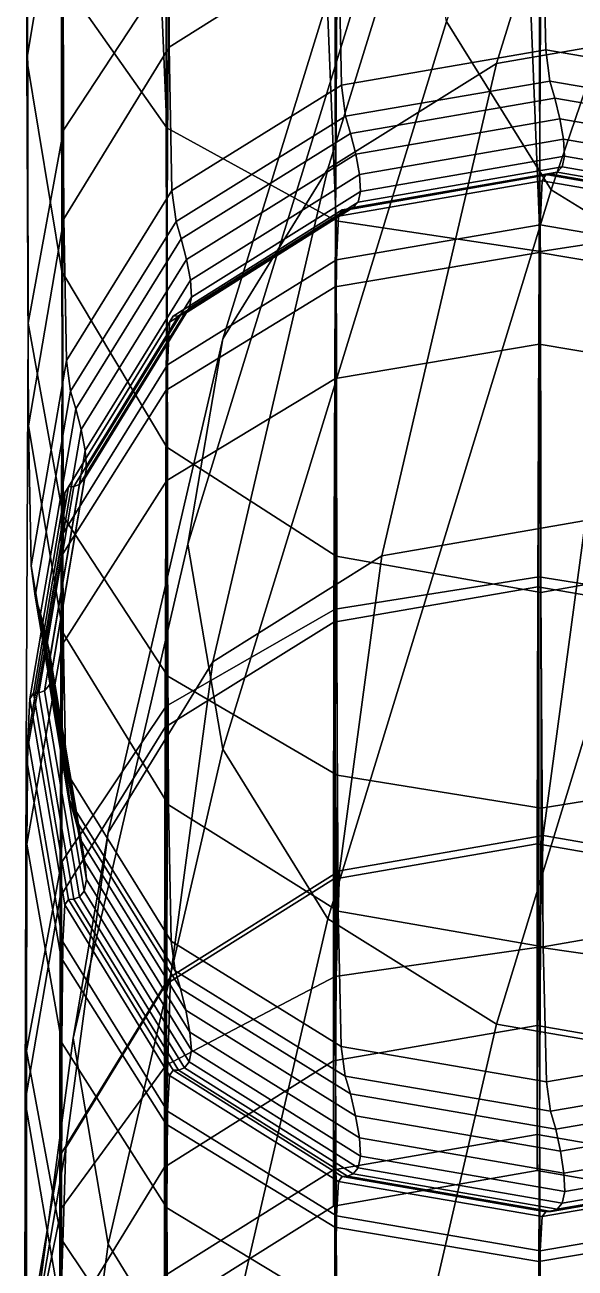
# Model space of a CAD drawing. Extents: x -69847 to 69397, y -182924 to 65597.
# Drawn here: x -3259 to -887, y -76799 to -71442 of the extents above; entities that cross this region are included whole.
import ezdxf

# ---------------------------------------------------------------- set-up
doc = ezdxf.new("R2010")
doc.units = 0

msp = doc.modelspace()

# ---------------------------------------------------------------- linework, layer by layer
for points in [[(-1441.764893, -71427.109375, 119256.921875), (-989.914063, -72152.390625, 118618.765625), (494.460938, -67802.109375, 112458.914063), (42.610107, -67086.664063, 113189.882813)], [(-3254.799805, -68533.96875, 76645.570313), (-3250.590332, -71591.40625, 72822.054688), (-3098.909668, -70678.296875, 72239.609375), (-3103.620117, -67582.210938, 75961.640625)], [(-989.914063, -72152.390625, 118618.765625), (-261.932129, -72601.085938, 118222.460938), (1222.442871, -68243.382813, 112004.820313), (494.460938, -67802.109375, 112458.914063)], [(-1225.473877, -71607.773438, 127534.390625), (-261.932129, -68495.617188, 121830.796875), (616.666748, -68344.921875, 121962.734375), (-346.875, -71456.125, 127640.4375)], [(-1953.455566, -72062.351563, 127216.195313), (-989.91394, -68946.835938, 121434.84375), (-261.932129, -68495.617188, 121830.796875), (-1225.473877, -71607.773438, 127534.390625)], [(-3104.334473, -69485.71875, 77329.632813), (-3100.260742, -72504.515625, 73404.726563), (-3250.590332, -71591.40625, 72822.054688), (-3254.799805, -68533.96875, 76645.570313)], [(-3213.492676, -68564.5625, 188011.1875), (-2761.303711, -69146.890625, 188692.46875), (-2647.480225, -71885.851563, 183698.890625), (-3099.747559, -71241.242188, 183040.453125)], [(-1953.455566, -72062.351563, 127216.195313), (-2405.306641, -72794.679688, 126703.539063), (-1441.764893, -69673.679688, 120796.90625), (-989.91394, -68946.835938, 121434.84375)], [(-2643.48877, -69037.757813, 180792.671875), (-3097.162109, -69683.6875, 181451.125), (-3092.816406, -71895.007813, 176095.953125), (-2639.977539, -71205.648438, 175496.15625)], [(-1917.406494, -72285.289063, 184107.578125), (-2647.480225, -71885.851563, 183698.890625), (-2761.303711, -69146.890625, 188692.46875), (-2030.616455, -69505.242188, 189115.328125)], [(-2645.702148, -69921.726563, 71757.257813), (-2637.285645, -71537.734375, 68537.460938), (-1907.371094, -71078.742188, 68313.328125), (-1916.449463, -69452.125, 71458.203125)], [(-2651.96875, -70274.3125, 77896.554688), (-2647.436279, -73261.09375, 73887.765625), (-3100.260742, -72504.515625, 73404.726563), (-3104.334473, -69485.71875, 77329.632813)], [(-1035.699829, -72417.492188, 184243.796875), (-1917.406494, -72285.289063, 184107.578125), (-2030.616455, -69505.242188, 189115.328125), (-1147.865967, -69620.3125, 189256.28125)], [(-153.887451, -72282.695313, 184107.578125), (-1035.699829, -72417.492188, 184243.796875), (-1147.865967, -69620.3125, 189256.28125), (-264.954834, -69493.132813, 189115.328125)], [(-3097.162109, -69683.6875, 181451.125), (-3249.444824, -70462.6875, 182245.78125), (-3244.322754, -72726.835938, 176819.828125), (-3092.816406, -71895.007813, 176095.953125)], [(-2405.306641, -72794.679688, 126703.539063), (-2555.923584, -73678.421875, 126084.804688), (-1592.381836, -70550.65625, 120026.953125), (-1441.764893, -69673.679688, 120796.90625)], [(-3098.909668, -70678.296875, 72239.609375), (-3091.199219, -72277.21875, 68899.382813), (-2637.285645, -71537.734375, 68537.460938), (-2645.702148, -69921.726563, 71757.257813)], [(-1916.971436, -73730.695313, 74187.914063), (-2647.436279, -73261.09375, 73887.765625), (-2651.96875, -70274.3125, 77896.554688), (-1922.673584, -70763.78125, 78248.617188)], [(-3249.444824, -70462.6875, 182245.78125), (-3099.747559, -71241.242188, 183040.453125), (-3094.183838, -73558.546875, 177543.71875), (-3244.322754, -72726.835938, 176819.828125)], [(-2555.923584, -73678.421875, 126084.804688), (-2405.306641, -74561.9375, 125466.039063), (-1441.764893, -71427.109375, 119256.921875), (-1592.381836, -70550.65625, 120026.953125)], [(-1031.851074, -70634.65625, 174999.78125), (-1911.155518, -70777.59375, 175123.875), (-1921.23999, -72570.484375, 169739.359375), (-1042.343506, -72422.109375, 169636.609375)], [(-152.602661, -70776.898438, 175123.875), (-1031.851074, -70634.65625, 174999.78125), (-1042.343506, -72422.109375, 169636.609375), (-163.470581, -72570.1875, 169739.34375)], [(-3250.590332, -71591.40625, 72822.054688), (-3243.434082, -73169.703125, 69336.640625), (-3091.199219, -72277.21875, 68899.382813), (-3098.909668, -70678.296875, 72239.609375)], [(-1035.070557, -73887.226563, 74288.453125), (-1916.971436, -73730.695313, 74187.914063), (-1922.673584, -70763.78125, 78248.617188), (-1042.328125, -70926.9375, 78366.226563)], [(-153.275391, -73730.695313, 74189.25), (-1035.070557, -73887.226563, 74288.453125), (-1042.328125, -70926.9375, 78366.226563), (-162.038696, -70763.78125, 78249.320313)], [(-1911.155518, -70777.59375, 175123.875), (-2639.977539, -71205.648438, 175496.15625), (-2649.576416, -73015.289063, 170047.5625), (-1921.23999, -72570.484375, 169739.359375)], [(-1907.371094, -71078.742188, 68313.328125), (-1894.357422, -71700.742188, 65027.382813), (-1013.372803, -71549.164063, 64980.378906), (-1026.904419, -70925.742188, 68239.34375)], [(-1026.904419, -70925.742188, 68239.34375), (-1013.372803, -71549.164063, 64980.378906), (-132.182983, -71700.75, 65029.945313), (-146.276978, -71078.742188, 68315.335938)], [(-2637.285645, -71537.734375, 68537.460938), (-2624.807617, -72155.5, 65171.183594), (-1894.357422, -71700.742188, 65027.382813), (-1907.371094, -71078.742188, 68313.328125)], [(-2639.977539, -71205.648438, 175496.15625), (-3092.816406, -71895.007813, 176095.953125), (-3101.844238, -73731.804688, 170544.125), (-2649.576416, -73015.289063, 170047.5625)], [(-3099.747559, -71241.242188, 183040.453125), (-2647.480225, -71885.851563, 183698.890625), (-2642.088867, -74247.546875, 178143.5), (-3094.183838, -73558.546875, 177543.71875)], [(-2405.306641, -74561.9375, 125466.039063), (-1953.455811, -75293.601563, 124953.289063), (-989.914063, -72152.390625, 118618.765625), (-1441.764893, -71427.109375, 119256.921875)], [(-1720.265381, -73729.5625, 133040.484375), (-1225.473877, -71607.773438, 127534.390625), (-346.875, -71456.125, 127640.4375), (-841.666626, -73577.421875, 133117.28125)], [(-3091.199219, -72277.21875, 68899.382813), (-3079.293213, -72888.15625, 65403.910156), (-2624.807617, -72155.5, 65171.183594), (-2637.285645, -71537.734375, 68537.460938)], [(-1894.357422, -71700.742188, 65027.382813), (-1876.603516, -71834.914063, 61018.78125), (-995.405396, -71683.585938, 60994.746094), (-1013.372803, -71549.164063, 64980.378906)], [(-1013.372803, -71549.164063, 64980.378906), (-995.405396, -71683.585938, 60994.746094), (-113.983521, -71834.914063, 61021.574219), (-132.182983, -71700.75, 65029.945313)], [(-3100.260742, -72504.515625, 73404.726563), (-3093.253662, -74062.1875, 69774.25), (-3243.434082, -73169.703125, 69336.640625), (-3250.590332, -71591.40625, 72822.054688)], [(-2448.247314, -74185.867188, 132810.09375), (-1953.455566, -72062.351563, 127216.195313), (-1225.473877, -71607.773438, 127534.390625), (-1720.265381, -73729.5625, 133040.484375)], [(-2624.807617, -72155.5, 65171.183594), (-2607.274658, -72288.898438, 61093.921875), (-1876.603516, -71834.914063, 61018.78125), (-1894.357422, -71700.742188, 65027.382813)], [(-973.402588, -71758.007813, 55858.644531), (-995.405396, -71683.585938, 60994.746094), (-1876.603516, -71834.914063, 61018.78125), (-1854.388184, -71909.414063, 55868.117188)], [(-92.21167, -71909.414063, 55870.675781), (-113.983521, -71834.914063, 61021.574219), (-995.405396, -71683.585938, 60994.746094), (-973.402588, -71758.007813, 55858.644531)], [(-951.856812, -71846.476563, 49802.519531), (-973.402588, -71758.007813, 55858.644531), (-1854.388184, -71909.414063, 55868.117188), (-1832.325439, -71998.09375, 49804.722656)], [(-71.227295, -71998.09375, 49806.726563), (-92.21167, -71909.414063, 55870.675781), (-973.402588, -71758.007813, 55858.644531), (-951.856812, -71846.476563, 49802.519531)], [(-1854.388184, -71909.414063, 55868.117188), (-1876.603516, -71834.914063, 61018.78125), (-2607.274658, -72288.898438, 61093.921875), (-2584.839355, -72363.65625, 55899.304688)], [(-1912.961426, -74675.023438, 178515.78125), (-2642.088867, -74247.546875, 178143.5), (-2647.480225, -71885.851563, 183698.890625), (-1917.406494, -72285.289063, 184107.578125)], [(-936.283081, -71934.320313, 43220.355469), (-951.856812, -71846.476563, 49802.519531), (-1832.325439, -71998.09375, 49804.722656), (-1816.113037, -72086.179688, 43220.113281)], [(-56.34729, -72086.179688, 43221.429688), (-71.227295, -71998.09375, 49806.726563), (-951.856812, -71846.476563, 49802.519531), (-936.283081, -71934.320313, 43220.355469)], [(-3092.816406, -71895.007813, 176095.953125), (-3244.322754, -72726.835938, 176819.828125), (-3252.835938, -74596.492188, 171143.421875), (-3101.844238, -73731.804688, 170544.125)], [(-1832.325439, -71998.09375, 49804.722656), (-1854.388184, -71909.414063, 55868.117188), (-2584.839355, -72363.65625, 55899.304688), (-2562.241699, -72452.9375, 49813.503906)], [(-932.196533, -72006.851563, 36506.148438), (-936.283081, -71934.320313, 43220.355469), (-1816.113037, -72086.179688, 43220.113281), (-1811.44873, -72158.9375, 36505.8125)], [(-52.88855, -72158.9375, 36506.503906), (-56.34729, -72086.179688, 43221.429688), (-936.283081, -71934.320313, 43220.355469), (-932.196533, -72006.851563, 36506.148438)], [(-1816.113037, -72086.179688, 43220.113281), (-1832.325439, -71998.09375, 49804.722656), (-2562.241699, -72452.9375, 49813.503906), (-2545.368408, -72541.773438, 43220.816406)], [(-1811.44873, -72158.9375, 36505.8125), (-1821.986328, -72205.320313, 29993.771484), (-943.109497, -72053.085938, 29993.707031), (-932.196533, -72006.851563, 36506.148438)], [(-932.196533, -72006.851563, 36506.148438), (-943.109497, -72053.085938, 29993.707031), (-64.208984, -72205.320313, 29994.058594), (-52.88855, -72158.9375, 36506.503906)], [(-2448.247314, -74185.867188, 132810.09375), (-2900.098145, -74921.007813, 132438.875), (-2405.306641, -72794.679688, 126703.539063), (-1953.455566, -72062.351563, 127216.195313)], [(-1811.44873, -72158.9375, 36505.8125), (-1816.113037, -72086.179688, 43220.113281), (-2545.368408, -72541.773438, 43220.816406), (-2540.105713, -72615.210938, 36505.554688)], [(-1012.841797, -72086.828125, 12357.041992), (-1891.444824, -72239.171875, 12370.06543), (-1906.808594, -72266.039063, 7244.839355), (-1028.206055, -72113.898438, 7219.812988)], [(-1868.547363, -72237.921875, 17891.748047), (-1891.444824, -72239.171875, 12370.06543), (-1012.841797, -72086.828125, 12357.041992), (-989.934082, -72085.578125, 17886.257813)], [(-1843.207031, -72229.140625, 23777.699219), (-1868.547363, -72237.921875, 17891.748047), (-989.934082, -72085.578125, 17886.257813), (-964.522705, -72076.828125, 23776.111328)], [(-1821.986328, -72205.320313, 29993.771484), (-1843.207031, -72229.140625, 23777.699219), (-964.522705, -72076.828125, 23776.111328), (-943.109497, -72053.085938, 29993.707031)], [(-134.239014, -72239.171875, 12370.060547), (-1012.841797, -72086.828125, 12357.041992), (-1028.206055, -72113.898438, 7219.812988), (-149.603516, -72266.039063, 7244.835449)], [(-989.934082, -72085.578125, 17886.257813), (-1012.841797, -72086.828125, 12357.041992), (-134.239014, -72239.171875, 12370.060547), (-111.320068, -72237.921875, 17891.753906)], [(-964.522705, -72076.828125, 23776.111328), (-989.934082, -72085.578125, 17886.257813), (-111.320068, -72237.921875, 17891.753906), (-85.831543, -72229.140625, 23777.78125)], [(-943.109497, -72053.085938, 29993.707031), (-964.522705, -72076.828125, 23776.111328), (-85.831543, -72229.140625, 23777.78125), (-64.208984, -72205.320313, 29994.058594)], [(-3079.293213, -72888.15625, 65403.910156), (-3061.99585, -73020.3125, 61216.125), (-2607.274658, -72288.898438, 61093.921875), (-2624.807617, -72155.5, 65171.183594)], [(-261.932129, -72601.085938, 118222.460938), (-989.914063, -72152.390625, 118618.765625), (-1953.455811, -75293.601563, 124953.289063), (-1225.473877, -75747.117188, 124634.945313)], [(-1028.206055, -72113.898438, 7219.812988), (-1906.808594, -72266.039063, 7244.839355), (-1915.438965, -72454.125, 2540.42041), (-1036.836792, -72303.40625, 2499.72876)], [(-149.603516, -72266.039063, 7244.835449), (-1028.206055, -72113.898438, 7219.812988), (-1036.836792, -72303.40625, 2499.72876), (-158.234619, -72454.125, 2540.417236)], [(-2550.255371, -72662.03125, 29994.273438), (-2571.276367, -72686.078125, 23782.552734), (-1843.207031, -72229.140625, 23777.699219), (-1821.986328, -72205.320313, 29993.771484)], [(-2540.105713, -72615.210938, 36505.554688), (-2550.255371, -72662.03125, 29994.273438), (-1821.986328, -72205.320313, 29993.771484), (-1811.44873, -72158.9375, 36505.8125)], [(-1891.444824, -72239.171875, 12370.06543), (-2619.429932, -72696.203125, 12409.129883), (-2634.793701, -72722.460938, 7319.914551), (-1906.808594, -72266.039063, 7244.839355)], [(-2596.543213, -72694.9375, 17908.226563), (-2619.429932, -72696.203125, 12409.129883), (-1891.444824, -72239.171875, 12370.06543), (-1868.547363, -72237.921875, 17891.748047)], [(-2571.276367, -72686.078125, 23782.552734), (-2596.543213, -72694.9375, 17908.226563), (-1868.547363, -72237.921875, 17891.748047), (-1843.207031, -72229.140625, 23777.699219)], [(-3243.434082, -73169.703125, 69336.640625), (-3231.976563, -73772.398438, 65685.367188), (-3079.293213, -72888.15625, 65403.910156), (-3091.199219, -72277.21875, 68899.382813)], [(-2607.274658, -72288.898438, 61093.921875), (-3061.99585, -73020.3125, 61216.125), (-3039.325684, -73095.46875, 55950.601563), (-2584.839355, -72363.65625, 55899.304688)], [(-1906.808594, -72266.039063, 7244.839355), (-2634.793701, -72722.460938, 7319.914551), (-2643.423584, -72906.273438, 2662.491943), (-1915.438965, -72454.125, 2540.42041)], [(-1036.836792, -72303.40625, 2499.72876), (-1915.438965, -72454.125, 2540.42041), (-1919.607666, -72964.632813, -1720.802002), (-1041.006104, -72817.78125, -1779.60022)], [(-1032.671997, -74817.257813, 178639.875), (-1912.961426, -74675.023438, 178515.78125), (-1917.406494, -72285.289063, 184107.578125), (-1035.699829, -72417.492188, 184243.796875)], [(-158.234619, -72454.125, 2540.417236), (-1036.836792, -72303.40625, 2499.72876), (-1041.006104, -72817.78125, -1779.60022), (-162.404419, -72964.632813, -1720.804077)], [(-152.326538, -74674.320313, 178515.78125), (-1032.671997, -74817.257813, 178639.875), (-1035.699829, -72417.492188, 184243.796875), (-153.887451, -72282.695313, 184107.578125)], [(-2584.839355, -72363.65625, 55899.304688), (-3039.325684, -73095.46875, 55950.601563), (-3016.156494, -73185.734375, 49828.46875), (-2562.241699, -72452.9375, 49813.503906)], [(-1042.343506, -72422.109375, 169636.609375), (-1921.23999, -72570.484375, 169739.359375), (-1926.418457, -74014.8125, 164487.4375), (-1047.731445, -73863.640625, 164411.625)], [(-163.470581, -72570.1875, 169739.34375), (-1042.343506, -72422.109375, 169636.609375), (-1047.731445, -73863.640625, 164411.625), (-169.051392, -74014.71875, 164487.4375)], [(-2562.241699, -72452.9375, 49813.503906), (-3016.156494, -73185.734375, 49828.46875), (-2998.577393, -73275.78125, 43222.492188), (-2545.368408, -72541.773438, 43220.816406)], [(-1915.438965, -72454.125, 2540.42041), (-2643.423584, -72906.273438, 2662.491943), (-2647.592041, -73405.1875, -1544.409546), (-1919.607666, -72964.632813, -1720.802002)], [(-2647.436279, -73261.09375, 73887.765625), (-2639.922607, -74801.671875, 70137.21875), (-3093.253662, -74062.1875, 69774.25), (-3100.260742, -72504.515625, 73404.726563)], [(-2545.368408, -72541.773438, 43220.816406), (-2998.577393, -73275.78125, 43222.492188), (-2992.676025, -73350.3125, 36505.425781), (-2540.105713, -72615.210938, 36505.554688)], [(-1921.23999, -72570.484375, 169739.359375), (-2649.576416, -73015.289063, 170047.5625), (-2654.505371, -74468.21875, 164714.890625), (-1926.418457, -74014.8125, 164487.4375)], [(-3002.410889, -73397.84375, 29995.203125), (-2550.255371, -72662.03125, 29994.273438), (-2540.105713, -72615.210938, 36505.554688), (-2992.676025, -73350.3125, 36505.425781)], [(616.666626, -72748.742188, 118090.09375), (-261.932129, -72601.085938, 118222.460938), (-1225.473877, -75747.117188, 124634.945313), (-346.875, -75897.484375, 124528.71875)], [(-3048.407471, -73431.25, 17934.775391), (-2596.543213, -72694.9375, 17908.226563), (-2571.276367, -72686.078125, 23782.552734), (-3023.219238, -73422.257813, 23790.404297)], [(-3023.219238, -73422.257813, 23790.404297), (-2571.276367, -72686.078125, 23782.552734), (-2550.255371, -72662.03125, 29994.273438), (-3002.410889, -73397.84375, 29995.203125)], [(-3244.322754, -72726.835938, 176819.828125), (-3094.183838, -73558.546875, 177543.71875), (-3102.420898, -75461.132813, 171742.71875), (-3252.835938, -74596.492188, 171143.421875)], [(-2634.793701, -72722.460938, 7319.914551), (-3086.646484, -73457.804688, 7440.866699), (-3095.276123, -73634.734375, 2859.161377), (-2643.423584, -72906.273438, 2662.491943)], [(-2619.429932, -72696.203125, 12409.129883), (-3071.282959, -73432.53125, 12472.064453), (-3086.646484, -73457.804688, 7440.866699), (-2634.793701, -72722.460938, 7319.914551)], [(-3071.282959, -73432.53125, 12472.064453), (-2619.429932, -72696.203125, 12409.129883), (-2596.543213, -72694.9375, 17908.226563), (-3048.407471, -73431.25, 17934.775391)], [(-2900.098145, -74921.007813, 132438.875), (-3050.715088, -75808.21875, 131990.875), (-2555.923584, -73678.421875, 126084.804688), (-2405.306641, -72794.679688, 126703.539063)], [(-1041.006104, -72817.78125, -1779.60022), (-1919.607666, -72964.632813, -1720.802002), (-1921.587158, -73958.789063, -5516.437988), (-1042.986084, -73819.46875, -5594.563477)], [(-162.404419, -72964.632813, -1720.804077), (-1041.006104, -72817.78125, -1779.60022), (-1042.986084, -73819.46875, -5594.563477), (-164.38501, -73958.789063, -5516.438965)], [(-3231.976563, -73772.398438, 65685.367188), (-3214.86377, -73903.0625, 61364.238281), (-3061.99585, -73020.3125, 61216.125), (-3079.293213, -72888.15625, 65403.910156)], [(-2643.423584, -72906.273438, 2662.491943), (-3095.276123, -73634.734375, 2859.161377), (-3099.444336, -74114.960938, -1260.222656), (-2647.592041, -73405.1875, -1544.409546)], [(-1919.607666, -72964.632813, -1720.802002), (-2647.592041, -73405.1875, -1544.409546), (-2649.571045, -74376.757813, -5282.0625), (-1921.587158, -73958.789063, -5516.437988)], [(-3061.99585, -73020.3125, 61216.125), (-3214.86377, -73903.0625, 61364.238281), (-3192.008789, -73978.703125, 56013.089844), (-3039.325684, -73095.46875, 55950.601563)], [(-2649.576416, -73015.289063, 170047.5625), (-3101.844238, -73731.804688, 170544.125), (-3106.47998, -75198.671875, 165081.328125), (-2654.505371, -74468.21875, 164714.890625)], [(-3039.325684, -73095.46875, 55950.601563), (-3192.008789, -73978.703125, 56013.089844), (-3168.391602, -74070.148438, 49846.984375), (-3016.156494, -73185.734375, 49828.46875)], [(-3093.253662, -74062.1875, 69774.25), (-3081.916992, -74656.640625, 65967.265625), (-3231.976563, -73772.398438, 65685.367188), (-3243.434082, -73169.703125, 69336.640625)], [(-3016.156494, -73185.734375, 49828.46875), (-3168.391602, -74070.148438, 49846.984375), (-3150.258789, -74161.65625, 43224.808594), (-2998.577393, -73275.78125, 43222.492188)], [(-2998.577393, -73275.78125, 43222.492188), (-3150.258789, -74161.65625, 43224.808594), (-3143.856445, -74237.5, 36505.429688), (-2992.676025, -73350.3125, 36505.425781)], [(-1908.165039, -75260.664063, 70363.015625), (-2639.922607, -74801.671875, 70137.21875), (-2647.436279, -73261.09375, 73887.765625), (-1916.971436, -73730.695313, 74187.914063)], [(-3153.266113, -74285.890625, 29996.392578), (-3002.410889, -73397.84375, 29995.203125), (-2992.676025, -73350.3125, 36505.425781), (-3143.856445, -74237.5, 36505.429688)], [(-3071.282959, -73432.53125, 12472.064453), (-3221.900879, -74321.203125, 12548.019531), (-3237.26416, -74345.289063, 7586.842773), (-3086.646484, -73457.804688, 7440.866699)], [(-3221.900879, -74321.203125, 12548.019531), (-3071.282959, -73432.53125, 12472.064453), (-3048.407471, -73431.25, 17934.775391), (-3199.03418, -74319.898438, 17966.820313)], [(-3199.03418, -74319.898438, 17966.820313), (-3048.407471, -73431.25, 17934.775391), (-3023.219238, -73422.257813, 23790.404297), (-3173.907227, -74310.742188, 23799.898438)], [(-3173.907227, -74310.742188, 23799.898438), (-3023.219238, -73422.257813, 23790.404297), (-3002.410889, -73397.84375, 29995.203125), (-3153.266113, -74285.890625, 29996.392578)], [(-2647.592041, -73405.1875, -1544.409546), (-3099.444336, -74114.960938, -1260.222656), (-3101.42334, -75050.148438, -4904.458008), (-2649.571045, -74376.757813, -5282.0625)], [(-3086.646484, -73457.804688, 7440.866699), (-3237.26416, -74345.289063, 7586.842773), (-3245.893555, -74513.914063, 3096.520508), (-3095.276123, -73634.734375, 2859.161377)], [(-3094.183838, -73558.546875, 177543.71875), (-2642.088867, -74247.546875, 178143.5), (-2650.467041, -76177.5, 172239.28125), (-3102.420898, -75461.132813, 171742.71875)], [(-1902.557129, -75086.929688, 138095.78125), (-1720.265381, -73729.5625, 133040.484375), (-841.666626, -73577.421875, 133117.28125), (-1023.958374, -74934.617188, 138144.265625)], [(-1023.958374, -74934.617188, 138144.265625), (-841.666626, -73577.421875, 133117.28125), (36.932129, -73729.421875, 133040.46875), (-145.359497, -75086.914063, 138095.78125)], [(-3095.276123, -73634.734375, 2859.161377), (-3245.893555, -74513.914063, 3096.520508), (-3250.062012, -74971.59375, -917.238953), (-3099.444336, -74114.960938, -1260.222656)], [(-3050.715088, -75808.21875, 131990.875), (-2900.098145, -76695.359375, 131542.84375), (-2405.306641, -74561.9375, 125466.039063), (-2555.923584, -73678.421875, 126084.804688)], [(-3101.844238, -73731.804688, 170544.125), (-3252.835938, -74596.492188, 171143.421875), (-3257.208008, -76080.242188, 165523.578125), (-3106.47998, -75198.671875, 165081.328125)], [(-2630.539063, -75543.875, 137950.359375), (-2448.247314, -74185.867188, 132810.09375), (-1720.265381, -73729.5625, 133040.484375), (-1902.557129, -75086.929688, 138095.78125)], [(-1024.544556, -75413.65625, 70439.015625), (-1908.165039, -75260.664063, 70363.015625), (-1916.971436, -73730.695313, 74187.914063), (-1035.070557, -73887.226563, 74288.453125)], [(-141.085205, -75260.664063, 70365.039063), (-1024.544556, -75413.65625, 70439.015625), (-1035.070557, -73887.226563, 74288.453125), (-153.275391, -73730.695313, 74189.25)], [(-3081.916992, -74656.640625, 65967.265625), (-3064.854004, -74785.8125, 61512.832031), (-3214.86377, -73903.0625, 61364.238281), (-3231.976563, -73772.398438, 65685.367188)], [(-1047.731445, -73863.640625, 164411.625), (-1926.418457, -74014.8125, 164487.4375), (-1928.326172, -75122.585938, 159625.09375), (-1049.716309, -74970.390625, 159576.734375)], [(-1043.085693, -75415.234375, -8922.448242), (-1042.986084, -73819.46875, -5594.563477), (-1921.587158, -73958.789063, -5516.437988), (-1921.686279, -75542.5625, -8825.004883)], [(-169.051392, -74014.71875, 164487.4375), (-1047.731445, -73863.640625, 164411.625), (-1049.716309, -74970.390625, 159576.734375), (-171.107544, -75122.578125, 159625.078125)], [(-164.485107, -75542.5625, -8825.005859), (-164.38501, -73958.789063, -5516.438965), (-1042.986084, -73819.46875, -5594.563477), (-1043.085693, -75415.234375, -8922.448242)], [(-3214.86377, -73903.0625, 61364.238281), (-3064.854004, -74785.8125, 61512.832031), (-3041.949219, -74861.9375, 56076.015625), (-3192.008789, -73978.703125, 56013.089844)], [(-1921.686279, -75542.5625, -8825.004883), (-1921.587158, -73958.789063, -5516.437988), (-2649.571045, -74376.757813, -5282.0625), (-2649.669678, -75924.554688, -8532.676758)], [(-3192.008789, -73978.703125, 56013.089844), (-3041.949219, -74861.9375, 56076.015625), (-3018.210938, -74954.5625, 49865.847656), (-3168.391602, -74070.148438, 49846.984375)], [(-1926.418457, -74014.8125, 164487.4375), (-2654.505371, -74468.21875, 164714.890625), (-2656.321289, -75579.164063, 159770.15625), (-1928.326172, -75122.585938, 159625.09375)], [(-3168.391602, -74070.148438, 49846.984375), (-3018.210938, -74954.5625, 49865.847656), (-2999.928223, -75047.523438, 43227.347656), (-3150.258789, -74161.65625, 43224.808594)], [(-2639.922607, -74801.671875, 70137.21875), (-2628.175537, -75389.296875, 66201.3125), (-3081.916992, -74656.640625, 65967.265625), (-3093.253662, -74062.1875, 69774.25)], [(-3099.444336, -74114.960938, -1260.222656), (-3250.062012, -74971.59375, -917.238953), (-3252.040527, -75862.867188, -4448.729004), (-3101.42334, -75050.148438, -4904.458008)], [(-3150.258789, -74161.65625, 43224.808594), (-2999.928223, -75047.523438, 43227.347656), (-2993.390625, -75124.695313, 36505.550781), (-3143.856445, -74237.5, 36505.429688)], [(-2630.539063, -75543.875, 137950.359375), (-3082.389893, -76280.054688, 137716.03125), (-2900.098145, -74921.007813, 132438.875), (-2448.247314, -74185.867188, 132810.09375)], [(-3002.712402, -75173.9375, 29997.628906), (-3153.266113, -74285.890625, 29996.392578), (-3143.856445, -74237.5, 36505.429688), (-2993.390625, -75124.695313, 36505.550781)], [(-3023.30835, -75199.226563, 23809.408203), (-3173.907227, -74310.742188, 23799.898438), (-3153.266113, -74285.890625, 29996.392578), (-3002.712402, -75173.9375, 29997.628906)], [(-2642.088867, -74247.546875, 178143.5), (-1912.961426, -74675.023438, 178515.78125), (-1922.001953, -76622.0625, 172547.5), (-2650.467041, -76177.5, 172239.28125)], [(-3237.26416, -74345.289063, 7586.842773), (-3086.646484, -75232.773438, 7732.817871), (-3095.276123, -75393.085938, 3333.87915), (-3245.893555, -74513.914063, 3096.520508)], [(-3221.900879, -74321.203125, 12548.019531), (-3071.282959, -75209.875, 12623.974609), (-3086.646484, -75232.773438, 7732.817871), (-3237.26416, -74345.289063, 7586.842773)], [(-3071.282959, -75209.875, 12623.974609), (-3221.900879, -74321.203125, 12548.019531), (-3199.03418, -74319.898438, 17966.820313), (-3048.418701, -75208.546875, 17998.865234)], [(-3048.418701, -75208.546875, 17998.865234), (-3199.03418, -74319.898438, 17966.820313), (-3173.907227, -74310.742188, 23799.898438), (-3023.30835, -75199.226563, 23809.408203)], [(-3101.521484, -76539.976563, -8061.704102), (-2649.669678, -75924.554688, -8532.676758), (-2649.571045, -74376.757813, -5282.0625), (-3101.42334, -75050.148438, -4904.458008)], [(-3245.893555, -74513.914063, 3096.520508), (-3095.276123, -75393.085938, 3333.87915), (-3099.444336, -75828.21875, -574.255432), (-3250.062012, -74971.59375, -917.238953)], [(-2654.505371, -74468.21875, 164714.890625), (-3106.47998, -75198.671875, 165081.328125), (-3108.1875, -76314.757813, 160003.875), (-2656.321289, -75579.164063, 159770.15625)], [(-2900.098145, -76695.359375, 131542.84375), (-2448.247314, -77430.3125, 131171.609375), (-1953.455811, -75293.601563, 124953.289063), (-2405.306641, -74561.9375, 125466.039063)], [(-3252.835938, -74596.492188, 171143.421875), (-3102.420898, -75461.132813, 171742.71875), (-3106.650879, -76961.789063, 165965.828125), (-3257.208008, -76080.242188, 165523.578125)], [(-2628.175537, -75389.296875, 66201.3125), (-2610.943604, -75517.226563, 61636.476563), (-3064.854004, -74785.8125, 61512.832031), (-3081.916992, -74656.640625, 65967.265625)], [(-1032.671997, -74817.257813, 178639.875), (-152.326538, -74674.320313, 178515.78125), (-163.354126, -76621.765625, 172547.5), (-1042.689697, -76770.140625, 172650.234375)], [(-1912.961426, -74675.023438, 178515.78125), (-1032.671997, -74817.257813, 178639.875), (-1042.689697, -76770.140625, 172650.234375), (-1922.001953, -76622.0625, 172547.5)], [(-3064.854004, -74785.8125, 61512.832031), (-2610.943604, -75517.226563, 61636.476563), (-2588.207275, -75593.757813, 56128.636719), (-3041.949219, -74861.9375, 56076.015625)], [(-1895.371338, -75844.046875, 66347.25), (-2628.175537, -75389.296875, 66201.3125), (-2639.922607, -74801.671875, 70137.21875), (-1908.165039, -75260.664063, 70363.015625)], [(-3041.949219, -74861.9375, 56076.015625), (-2588.207275, -75593.757813, 56128.636719), (-2564.878906, -75687.359375, 49881.851563), (-3018.210938, -74954.5625, 49865.847656)], [(-3082.389893, -76280.054688, 137716.03125), (-3233.006836, -77168.539063, 137433.234375), (-3050.715088, -75808.21875, 131990.875), (-2900.098145, -74921.007813, 132438.875)], [(-1928.598877, -75905.84375, 142447.015625), (-1902.557129, -75086.929688, 138095.78125), (-1023.958374, -74934.617188, 138144.265625), (-1050, -75753.5, 142472.390625)], [(-1050, -75753.5, 142472.390625), (-1023.958374, -74934.617188, 138144.265625), (-145.359497, -75086.914063, 138095.78125), (-171.401245, -75905.84375, 142447)], [(-3250.062012, -74971.59375, -917.238953), (-3099.444336, -75828.21875, -574.255432), (-3101.42334, -76675.585938, -3993), (-3252.040527, -75862.867188, -4448.729004)], [(-3018.210938, -74954.5625, 49865.847656), (-2564.878906, -75687.359375, 49881.851563), (-2547.102539, -75781.53125, 43229.703125), (-2999.928223, -75047.523438, 43227.347656)], [(-1049.716309, -74970.390625, 159576.734375), (-1928.326172, -75122.585938, 159625.09375), (-1928.598877, -75905.84375, 155409.25), (-1050, -75753.5, 155383.859375)], [(-171.107544, -75122.578125, 159625.078125), (-1049.716309, -74970.390625, 159576.734375), (-1050, -75753.5, 155383.859375), (-171.401245, -75905.84375, 155409.234375)], [(-2999.928223, -75047.523438, 43227.347656), (-2547.102539, -75781.53125, 43229.703125), (-2541.023193, -75859.796875, 36505.78125), (-2993.390625, -75124.695313, 36505.550781)], [(-3252.138672, -77282.734375, -7493.288574), (-3101.521484, -76539.976563, -8061.704102), (-3101.42334, -75050.148438, -4904.458008), (-3252.040527, -75862.867188, -4448.729004)], [(-2656.580811, -76362.875, 142370.84375), (-2630.539063, -75543.875, 137950.359375), (-1902.557129, -75086.929688, 138095.78125), (-1928.598877, -75905.84375, 142447.015625)], [(-2550.642334, -75909.75, 29998.710938), (-3002.712402, -75173.9375, 29997.628906), (-2993.390625, -75124.695313, 36505.550781), (-2541.023193, -75859.796875, 36505.78125)], [(-1928.326172, -75122.585938, 159625.09375), (-2656.321289, -75579.164063, 159770.15625), (-2656.580811, -76362.875, 155485.421875), (-1928.598877, -75905.84375, 155409.25)], [(-3106.47998, -75198.671875, 165081.328125), (-3257.208008, -76080.242188, 165523.578125), (-3258.818359, -77202.546875, 160285.953125), (-3108.1875, -76314.757813, 160003.875)], [(-3071.282959, -75209.875, 12623.974609), (-2619.429932, -75946.203125, 12686.907227), (-2634.793701, -75968.125, 7853.768066), (-3086.646484, -75232.773438, 7732.817871)], [(-2619.429932, -75946.203125, 12686.907227), (-3071.282959, -75209.875, 12623.974609), (-3048.418701, -75208.546875, 17998.865234), (-2596.557617, -75944.851563, 18025.417969)], [(-2596.557617, -75944.851563, 18025.417969), (-3048.418701, -75208.546875, 17998.865234), (-3023.30835, -75199.226563, 23809.408203), (-2571.391113, -75935.40625, 23817.302734)], [(-2571.391113, -75935.40625, 23817.302734), (-3023.30835, -75199.226563, 23809.408203), (-3002.712402, -75173.9375, 29997.628906), (-2550.642334, -75909.75, 29998.710938)], [(-3086.646484, -75232.773438, 7732.817871), (-2634.793701, -75968.125, 7853.768066), (-2643.423584, -76121.546875, 3530.547363), (-3095.276123, -75393.085938, 3333.87915)], [(-1010.358887, -75995.632813, 66396.828125), (-1895.371338, -75844.046875, 66347.25), (-1908.165039, -75260.664063, 70363.015625), (-1024.544556, -75413.65625, 70439.015625)], [(-125.552124, -75844.046875, 66349.835938), (-1010.358887, -75995.632813, 66396.828125), (-1024.544556, -75413.65625, 70439.015625), (-141.085205, -75260.664063, 70365.039063)], [(-1225.473877, -75747.117188, 124634.945313), (-1953.455811, -75293.601563, 124953.289063), (-2448.247314, -77430.3125, 131171.609375), (-1720.265625, -77886.296875, 130941.164063)], [(-3095.276123, -75393.085938, 3333.87915), (-2643.423584, -76121.546875, 3530.547363), (-2647.592041, -76538, -290.069458), (-3099.444336, -75828.21875, -574.255432)], [(-1877.708008, -75971.210938, 61713.9375), (-2610.943604, -75517.226563, 61636.476563), (-2628.175537, -75389.296875, 66201.3125), (-1895.371338, -75844.046875, 66347.25)], [(-1033.759399, -77489.273438, -11744.125977), (-1043.085693, -75415.234375, -8922.448242), (-1921.686279, -75542.5625, -8825.004883), (-1912.359619, -77601.007813, -11628.647461)], [(-155.159302, -77601.007813, -11628.647461), (-164.485107, -75542.5625, -8825.005859), (-1043.085693, -75415.234375, -8922.448242), (-1033.759399, -77489.273438, -11744.125977)], [(-3102.420898, -75461.132813, 171742.71875), (-2650.467041, -76177.5, 172239.28125), (-2654.769287, -77692.203125, 166332.265625), (-3106.650879, -76961.789063, 165965.828125)], [(-2588.207275, -75593.757813, 56128.636719), (-2610.943604, -75517.226563, 61636.476563), (-1877.708008, -75971.210938, 61713.9375), (-1855.4021, -76047.992188, 56161.957031)], [(-2656.580811, -76362.875, 142370.84375), (-3108.431641, -77099.203125, 142248.125), (-3082.389893, -76280.054688, 137716.03125), (-2630.539063, -75543.875, 137950.359375)], [(-2656.321289, -75579.164063, 159770.15625), (-3108.1875, -76314.757813, 160003.875), (-3108.431641, -77099.203125, 155608.140625), (-2656.580811, -76362.875, 155485.421875)], [(-1912.359619, -77601.007813, -11628.647461), (-1921.686279, -75542.5625, -8825.004883), (-2649.669678, -75924.554688, -8532.676758), (-2640.342529, -77936.210938, -11282.211914)], [(-2564.878906, -75687.359375, 49881.851563), (-2588.207275, -75593.757813, 56128.636719), (-1855.4021, -76047.992188, 56161.957031), (-1833.119385, -76142.195313, 49892.300781)], [(-2547.102539, -75781.53125, 43229.703125), (-2564.878906, -75687.359375, 49881.851563), (-1833.119385, -76142.195313, 49892.300781), (-1816.635254, -76237.125, 43231.503906)], [(-2541.023193, -75859.796875, 36505.78125), (-2547.102539, -75781.53125, 43229.703125), (-1816.635254, -76237.125, 43231.503906), (-1811.724854, -76316.0625, 36506.101563)], [(-1050, -75753.5, 155383.859375), (-1928.598877, -75905.84375, 155409.25), (-1928.598877, -76374.59375, 151976.515625), (-1050, -76222.25, 151966.1875)], [(-1050, -76222.25, 145970.921875), (-1928.598877, -76374.59375, 145960.609375), (-1928.598877, -75905.84375, 142447.015625), (-1050, -75753.5, 142472.390625)], [(-346.875, -75897.484375, 124528.71875), (-1225.473877, -75747.117188, 124634.945313), (-1720.265625, -77886.296875, 130941.164063), (-841.666626, -78038.054688, 130864.320313)], [(-171.401245, -75905.84375, 155409.234375), (-1050, -75753.5, 155383.859375), (-1050, -76222.25, 151966.1875), (-171.401245, -76374.59375, 151976.5)], [(-171.401245, -76374.59375, 145960.59375), (-1050, -76222.25, 145970.921875), (-1050, -75753.5, 142472.390625), (-171.401245, -75905.84375, 142447)], [(-3233.006836, -77168.539063, 137433.234375), (-3082.389893, -78057.023438, 137150.4375), (-2900.098145, -76695.359375, 131542.84375), (-3050.715088, -75808.21875, 131990.875)], [(-3099.444336, -75828.21875, -574.255432), (-2647.592041, -76538, -290.069458), (-2649.571045, -77348.976563, -3615.395996), (-3101.42334, -76675.585938, -3993)], [(-992.12207, -76122.539063, 61740.78125), (-1877.708008, -75971.210938, 61713.9375), (-1895.371338, -75844.046875, 66347.25), (-1010.358887, -75995.632813, 66396.828125)], [(-106.760132, -75971.210938, 61716.757813), (-992.12207, -76122.539063, 61740.78125), (-1010.358887, -75995.632813, 66396.828125), (-125.552124, -75844.046875, 66349.835938)], [(-3101.521484, -78025.492188, -6924.873535), (-3252.138672, -77282.734375, -7493.288574), (-3252.040527, -75862.867188, -4448.729004), (-3101.42334, -76675.585938, -3993)], [(-1928.598877, -75905.84375, 155409.25), (-2656.580811, -76362.875, 155485.421875), (-2656.580811, -76831.625, 152007.453125), (-1928.598877, -76374.59375, 151976.515625)], [(-1928.598877, -76374.59375, 145960.609375), (-2656.580811, -76831.625, 145929.65625), (-2656.580811, -76362.875, 142370.84375), (-1928.598877, -75905.84375, 142447.015625)], [(-1822.103027, -76366.460938, 29999.453125), (-2550.642334, -75909.75, 29998.710938), (-2541.023193, -75859.796875, 36505.78125), (-1811.724854, -76316.0625, 36506.101563)], [(-3092.193848, -78476.265625, -10724.06543), (-2640.342529, -77936.210938, -11282.211914), (-2649.669678, -75924.554688, -8532.676758), (-3101.521484, -76539.976563, -8061.704102)], [(-2634.793701, -75968.125, 7853.768066), (-2619.429932, -75946.203125, 12686.907227), (-1891.44458, -76403.234375, 12725.967773), (-1906.808594, -76424.539063, 7928.839844)], [(-1891.44458, -76403.234375, 12725.967773), (-2619.429932, -75946.203125, 12686.907227), (-2596.557617, -75944.851563, 18025.417969), (-1868.551514, -76401.875, 18041.898438)], [(-1868.551514, -76401.875, 18041.898438), (-2596.557617, -75944.851563, 18025.417969), (-2571.391113, -75935.40625, 23817.302734), (-1843.241455, -76392.335938, 23822.224609)], [(-1843.241455, -76392.335938, 23822.224609), (-2571.391113, -75935.40625, 23817.302734), (-2550.642334, -75909.75, 29998.710938), (-1822.103027, -76366.460938, 29999.453125)], [(-2643.423584, -76121.546875, 3530.547363), (-2634.793701, -75968.125, 7853.768066), (-1906.808594, -76424.539063, 7928.839844), (-1915.438965, -76573.695313, 3652.616455)], [(-1855.4021, -76047.992188, 56161.957031), (-1877.708008, -75971.210938, 61713.9375), (-992.12207, -76122.539063, 61740.78125), (-970.388672, -76199.40625, 56174)], [(-970.388672, -76199.40625, 56174), (-992.12207, -76122.539063, 61740.78125), (-106.760132, -75971.210938, 61716.757813), (-85.580811, -76047.992188, 56164.539063)], [(-1833.119385, -76142.195313, 49892.300781), (-1855.4021, -76047.992188, 56161.957031), (-970.388672, -76199.40625, 56174), (-949.496948, -76293.8125, 49896.515625)], [(-949.496948, -76293.8125, 49896.515625), (-970.388672, -76199.40625, 56174), (-85.580811, -76047.992188, 56164.539063), (-66.035522, -76142.195313, 49894.320313)], [(-3257.208008, -76080.242188, 165523.578125), (-3106.650879, -76961.789063, 165965.828125), (-3108.208984, -78090.328125, 160568.03125), (-3258.818359, -77202.546875, 160285.953125)], [(-2647.592041, -76538, -290.069458), (-2643.423584, -76121.546875, 3530.547363), (-1915.438965, -76573.695313, 3652.616455), (-1919.607666, -76978.546875, -113.678589)], [(-1816.635254, -76237.125, 43231.503906), (-1833.119385, -76142.195313, 49892.300781), (-949.496948, -76293.8125, 49896.515625), (-934.731323, -76388.984375, 43232.582031)], [(-934.731323, -76388.984375, 43232.582031), (-949.496948, -76293.8125, 49896.515625), (-66.035522, -76142.195313, 49894.320313), (-52.933105, -76237.117188, 43232.828125)], [(-2650.467041, -76177.5, 172239.28125), (-1922.001953, -76622.0625, 172547.5), (-1926.644287, -78145.539063, 166559.703125), (-2654.769287, -77692.203125, 166332.265625)], [(-1050, -76222.25, 151966.1875), (-1928.598877, -76374.59375, 151976.515625), (-1928.598877, -76530.84375, 148982.03125), (-1050, -76378.5, 148982.03125)], [(-1050, -76378.5, 148982.03125), (-1928.598877, -76530.84375, 148982.03125), (-1928.598877, -76374.59375, 145960.609375), (-1050, -76222.25, 145970.921875)], [(-171.401245, -76374.59375, 151976.5), (-1050, -76222.25, 151966.1875), (-1050, -76378.5, 148982.03125), (-171.401245, -76530.84375, 148982.03125)], [(-171.401245, -76530.84375, 148982.03125), (-1050, -76378.5, 148982.03125), (-1050, -76222.25, 145970.921875), (-171.401245, -76374.59375, 145960.59375)], [(-3108.431641, -77099.203125, 142248.125), (-3259.048828, -77987.875, 142100), (-3233.006836, -77168.539063, 137433.234375), (-3082.389893, -76280.054688, 137716.03125)], [(-1811.724854, -76316.0625, 36506.101563), (-1816.635254, -76237.125, 43231.503906), (-934.731323, -76388.984375, 43232.582031), (-931.375732, -76468.148438, 36506.460938)], [(-931.375732, -76468.148438, 36506.460938), (-934.731323, -76388.984375, 43232.582031), (-52.933105, -76237.117188, 43232.828125), (-51.082764, -76316.0625, 36506.796875)], [(-3108.1875, -76314.757813, 160003.875), (-3258.818359, -77202.546875, 160285.953125), (-3259.048828, -77987.875, 155756.25), (-3108.431641, -77099.203125, 155608.140625)], [(-942.763184, -76518.695313, 29999.806641), (-1822.103027, -76366.460938, 29999.453125), (-1811.724854, -76316.0625, 36506.101563), (-931.375732, -76468.148438, 36506.460938)], [(-63.447144, -76366.460938, 29999.744141), (-942.763184, -76518.695313, 29999.806641), (-931.375732, -76468.148438, 36506.460938), (-51.082764, -76316.0625, 36506.796875)], [(-2656.580811, -76362.875, 155485.421875), (-3108.431641, -77099.203125, 155608.140625), (-3108.431641, -77567.953125, 152057.3125), (-2656.580811, -76831.625, 152007.453125)], [(-2656.580811, -76831.625, 145929.65625), (-3108.431641, -77567.953125, 145879.796875), (-3108.431641, -77099.203125, 142248.125), (-2656.580811, -76362.875, 142370.84375)], [(-1928.598877, -76374.59375, 151976.515625), (-2656.580811, -76831.625, 152007.453125), (-2656.580811, -76987.875, 148982.03125), (-1928.598877, -76530.84375, 148982.03125)], [(-1928.598877, -76530.84375, 148982.03125), (-2656.580811, -76987.875, 148982.03125), (-2656.580811, -76831.625, 145929.65625), (-1928.598877, -76374.59375, 145960.609375)], [(-964.420044, -76544.648438, 23823.894531), (-1843.241455, -76392.335938, 23822.224609), (-1822.103027, -76366.460938, 29999.453125), (-942.763184, -76518.695313, 29999.806641)], [(-85.605713, -76392.335938, 23822.304688), (-964.420044, -76544.648438, 23823.894531), (-942.763184, -76518.695313, 29999.806641), (-63.447144, -76366.460938, 29999.744141)], [(-1915.438965, -76573.695313, 3652.616455), (-1906.808594, -76424.539063, 7928.839844), (-1028.206055, -76576.679688, 7953.862305), (-1036.836792, -76724.414063, 3693.305176)], [(-1906.808594, -76424.539063, 7928.839844), (-1891.44458, -76403.234375, 12725.967773), (-1012.841797, -76555.578125, 12738.986328), (-1028.206055, -76576.679688, 7953.862305)], [(-1012.841797, -76555.578125, 12738.986328), (-1891.44458, -76403.234375, 12725.967773), (-1868.551514, -76401.875, 18041.898438), (-989.921265, -76554.210938, 18047.394531)], [(-989.921265, -76554.210938, 18047.394531), (-1868.551514, -76401.875, 18041.898438), (-1843.241455, -76392.335938, 23822.224609), (-964.420044, -76544.648438, 23823.894531)], [(-1036.836792, -76724.414063, 3693.305176), (-1028.206055, -76576.679688, 7953.862305), (-149.603516, -76424.539063, 7928.835938), (-158.234619, -76573.695313, 3652.613525)], [(-1028.206055, -76576.679688, 7953.862305), (-1012.841797, -76555.578125, 12738.986328), (-134.238892, -76403.234375, 12725.962891), (-149.603516, -76424.539063, 7928.835938)], [(-134.238892, -76403.234375, 12725.962891), (-1012.841797, -76555.578125, 12738.986328), (-989.921265, -76554.210938, 18047.394531), (-111.29187, -76401.875, 18041.904297)], [(-111.29187, -76401.875, 18041.904297), (-989.921265, -76554.210938, 18047.394531), (-964.420044, -76544.648438, 23823.894531), (-85.605713, -76392.335938, 23822.304688)], [(-3242.811035, -79128.054688, -10050.441406), (-3092.193848, -78476.265625, -10724.06543), (-3101.521484, -76539.976563, -8061.704102), (-3252.138672, -77282.734375, -7493.288574)], [(-2649.571045, -77348.976563, -3615.395996), (-2647.592041, -76538, -290.069458), (-1919.607666, -76978.546875, -113.678589), (-1921.587158, -77766.945313, -3381.021484)], [(-1919.607666, -76978.546875, -113.678589), (-1915.438965, -76573.695313, 3652.616455), (-1036.836792, -76724.414063, 3693.305176), (-1041.006104, -77125.398438, -54.882328)], [(-1041.006104, -77125.398438, -54.882328), (-1036.836792, -76724.414063, 3693.305176), (-158.234619, -76573.695313, 3652.613525), (-162.404419, -76978.546875, -113.680496)], [(-1922.001953, -76622.0625, 172547.5), (-1042.689697, -76770.140625, 172650.234375), (-1047.833984, -78296.625, 166635.515625), (-1926.644287, -78145.539063, 166559.703125)], [(-1042.689697, -76770.140625, 172650.234375), (-163.354126, -76621.765625, 172547.5), (-169.016846, -78145.453125, 166559.703125), (-1047.833984, -78296.625, 166635.515625)], [(-2649.669678, -78640.914063, -6453.900391), (-3101.521484, -78025.492188, -6924.873535), (-3101.42334, -76675.585938, -3993), (-2649.571045, -77348.976563, -3615.395996)], [(-3082.389893, -78057.023438, 137150.4375), (-2630.539063, -78793.179688, 136916.109375), (-2448.247314, -77430.3125, 131171.609375), (-2900.098145, -76695.359375, 131542.84375)]]:
    msp.add_3dface(points)

doc.saveas('drawing.dxf')
